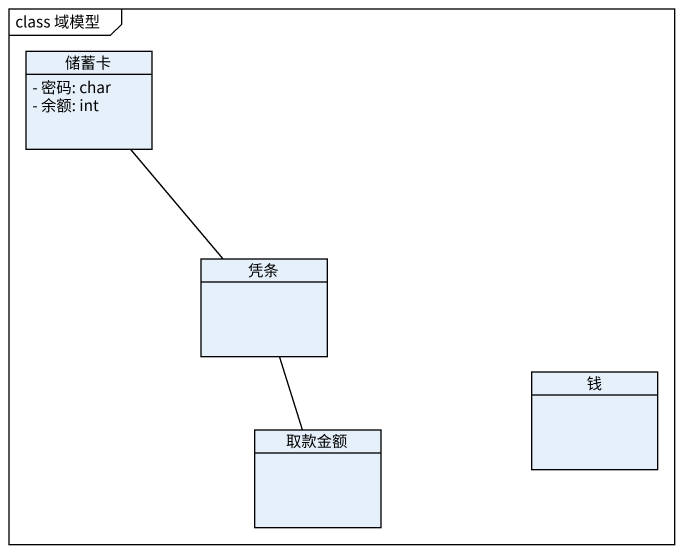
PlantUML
@startuml
mainframe class 域模型
hide circle
hide empty members
skinparam classAttributeIconSize 0
class 储蓄卡 {
  - 密码: char
  - 余额: int
}
class 凭条
class 钱
class 取款金额
储蓄卡 -- 凭条
凭条 -- 取款金额
@enduml
